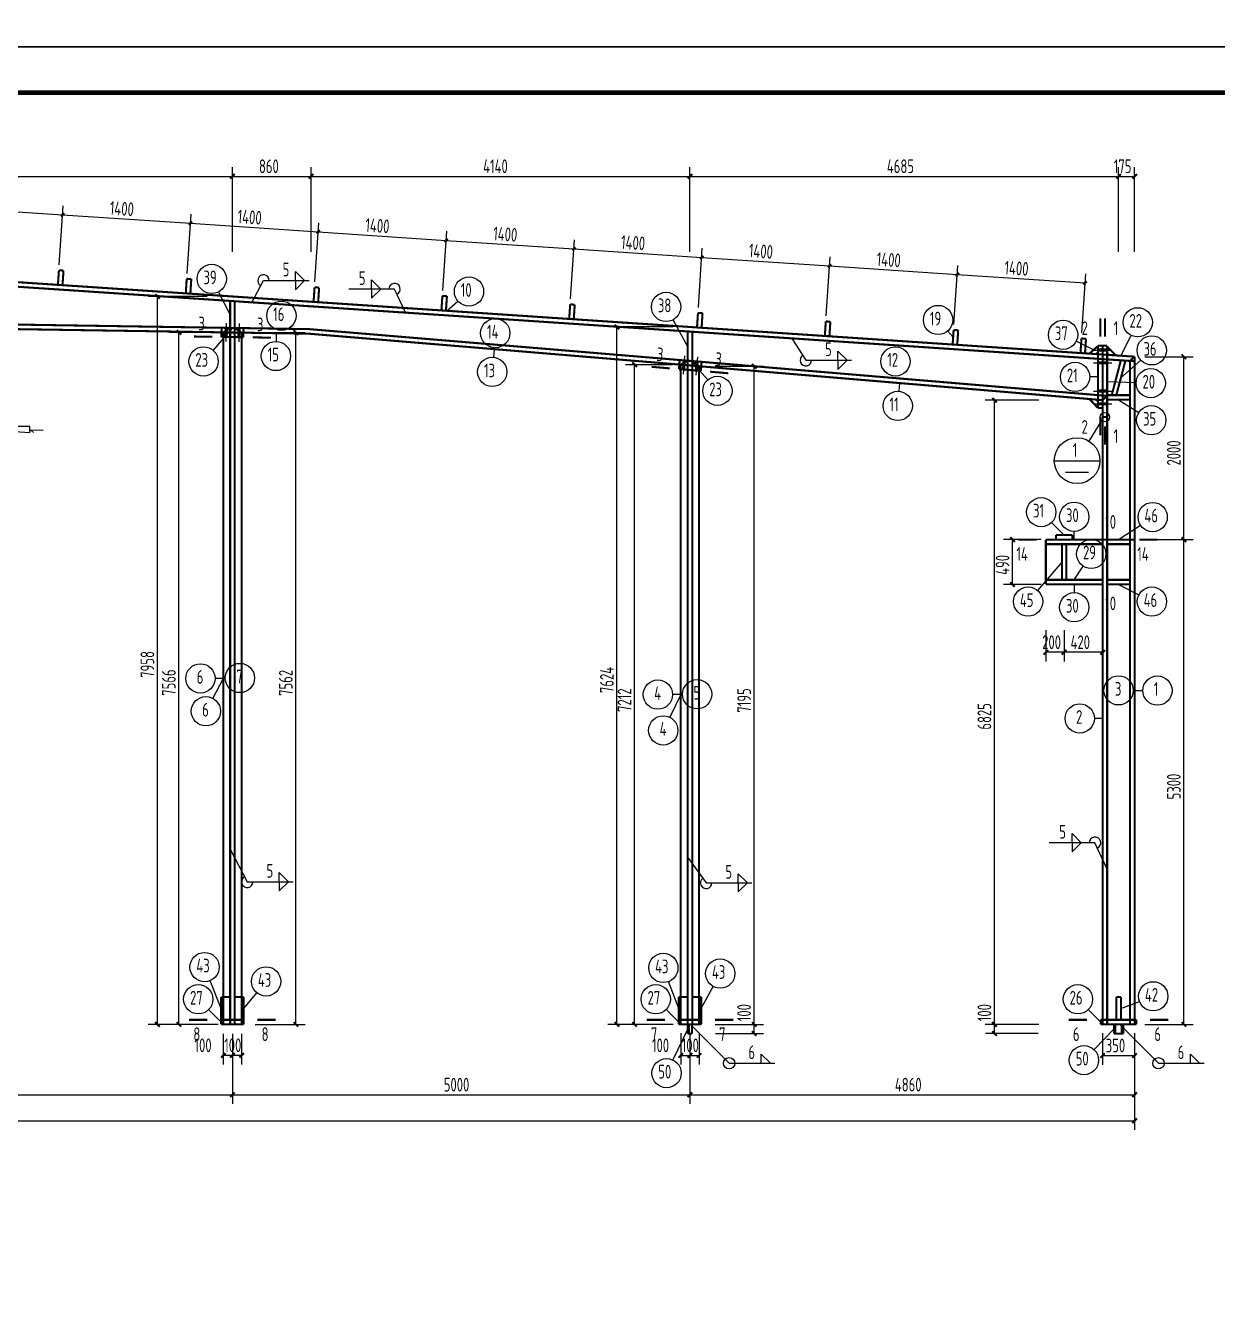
# Model space of a CAD drawing. Extents: x 4043574 to 4201224, y -1031091 to -644991.
# Drawn here: x 4085514 to 4111565, y -880388 to -852426 of the extents above; entities that cross this region are included whole.
import ezdxf

# ---------------------------------------------------------------- set-up
doc = ezdxf.new("R2010")
doc.units = 0
doc.header["$LTSCALE"] = 1000
doc.header["$MEASUREMENT"] = 0
doc.linetypes.add('4', pattern=[5, 1.5, -1, 1.5, -1])
for name, color, linetype in [('114', 2, 'Continuous'), ('PUB_TITLE', 4, 'Continuous'), ('墙线__粗线', 214, 'Continuous'), ('尺寸标注', 253, 'Continuous'), ('层10', 253, 'Continuous'), ('层116', 1, 'Continuous'), ('层12', 2, 'Continuous'), ('层14', 2, 'Continuous'), ('柱子', 3, 'Continuous'), ('焊缝标注', 253, 'Continuous'), ('索引符号标注', 253, 'Continuous'), ('编号标注', 253, 'Continuous'), ('门窗', 3, '4')]:
    doc.layers.add(name, color=color, linetype=linetype)
doc.styles.add('TSSD', font='tssdeng.shx', dxfattribs={"width": 0.7, "height": 300, "bigfont": 'tssdchn.shx'})

msp = doc.modelspace()

# ---------------------------------------------------------------- linework, layer by layer
at = {"layer": '114', "color": 2, "linetype": 'ByBlock'}
for p, q in [((4089900, -858934, 200), (4089893, -859334, 200)), ((4090180, -858939, 200), (4090173, -859339, 200)), ((4108855, -859521, 200), (4109255, -859521, 200)), ((4099920, -859647, 200), (4099887, -860046, 200)), ((4100200, -859670, 200), (4100166, -860069, 200)), ((4108855, -859801, 200), (4109255, -859801, 200)), ((4108855, -860416, 200), (4109255, -860416, 200)), ((4108855, -860697, 200), (4109255, -860697, 200))]:
    msp.add_line(p, q, dxfattribs=at)
at = {"layer": '114', "color": 1, "const_width": 70, "elevation": 200}
for points in [[(4089898, -859034), (4089895, -859234)], [(4090178, -859039), (4090175, -859239)], [(4108955, -859521), (4109155, -859521)], [(4099912, -859747), (4099895, -859946)], [(4100191, -859770), (4100175, -859969)], [(4108955, -859801), (4109155, -859801)], [(4108955, -860416), (4109155, -860416)], [(4108955, -860697), (4109155, -860697)]]:
    msp.add_lwpolyline(points, dxfattribs=at)
at = {"layer": 'PUB_TITLE'}
for points in [[(4043574, -852891), (4148674, -852891), (4148674, -793491), (4043574, -793491)], [(4043574, -912291), (4148674, -912291), (4148674, -852891), (4043574, -852891)]]:
    msp.add_lwpolyline(points, close=True, dxfattribs=at)
at = {"layer": 'PUB_TITLE', "const_width": 100}
msp.add_lwpolyline([(4046074, -911291), (4147674, -911291), (4147674, -853891), (4046074, -853891)], close=True, dxfattribs=at)
at = {"layer": '墙线__粗线'}
msp.add_circle((4109105, -860987), 100, dxfattribs=at)
at = {"layer": '尺寸标注', "color": 253, "linetype": 'ByBlock'}
for p, q in [((4090035, -857370), (4090035, -855522)), ((4091755, -857370), (4091755, -855522)), ((4100035, -857370), (4100035, -855522)), ((4109405, -857370), (4109405, -855522)), ((4109755, -857370), (4109755, -855522)), ((4086250, -857657), (4086337, -856364)), ((4089044, -857843), (4089130, -856550)), ((4091838, -858029), (4091924, -856736)), ((4094632, -858216), (4094718, -856922)), ((4097426, -858402), (4097512, -857109)), ((4100219, -858588), (4100306, -857295)), ((4103013, -858775), (4103099, -857481)), ((4105807, -858961), (4105893, -857668)), ((4108601, -859147), (4108687, -857854)), ((4089482, -858349), (4088196, -858349)), ((4089726, -859133), (4088665, -859133)), ((4090535, -859140), (4091622, -859140)), ((4099672, -859016), (4098240, -859016)), ((4109975, -859665), (4111032, -859665)), ((4099665, -859840), (4098625, -859840)), ((4100585, -859874), (4101640, -859874)), ((4107661, -860615), (4106492, -860615)), ((4107715, -863665), (4106887, -863665)), ((4109975, -863665), (4111032, -863665)), ((4107715, -864645), (4106887, -864645)), ((4107815, -865648), (4107815, -866329)), ((4108215, -865648), (4108215, -866329)), ((4109055, -865648), (4109055, -866329)), ((4089482, -874265), (4088196, -874265)), ((4089726, -874265), (4088665, -874265)), ((4090535, -874265), (4091622, -874265)), ((4099672, -874265), (4098240, -874265)), ((4099665, -874265), (4098625, -874265)), ((4100585, -874265), (4101640, -874265)), ((4100592, -874265), (4101640, -874265)), ((4107661, -874265), (4106492, -874265)), ((4107647, -874265), (4106493, -874265)), ((4109975, -874265), (4111032, -874265)), ((4089835, -874473), (4089835, -875141)), ((4090035, -874473), (4090035, -875141)), ((4090235, -874473), (4090235, -875141)), ((4099835, -874457), (4099835, -875143)), ((4100035, -874457), (4100035, -875143)), ((4100235, -874457), (4100235, -875143)), ((4100592, -874465), (4101640, -874465)), ((4107647, -874465), (4106493, -874465)), ((4109055, -874460), (4109055, -875147)), ((4109755, -874460), (4109755, -875147)), ((4109755, -874495), (4109755, -876572)), ((4090035, -874719), (4090035, -876003)), ((4100035, -874719), (4100035, -876003)), ((4109755, -874719), (4109755, -876003))]:
    msp.add_line(p, q, dxfattribs=at)
at = {"layer": '尺寸标注'}
for p, q in [((4080035, -855722), (4090035, -855722)), ((4090035, -855722), (4091755, -855722)), ((4091755, -855722), (4100035, -855722)), ((4100035, -855722), (4109405, -855722)), ((4109405, -855722), (4109755, -855722)), ((4083530, -856377), (4086323, -856563)), ((4086323, -856563), (4089117, -856749)), ((4089117, -856749), (4091911, -856936)), ((4091911, -856936), (4094705, -857122)), ((4094705, -857122), (4097499, -857308)), ((4097499, -857308), (4100292, -857495)), ((4100292, -857495), (4103086, -857681)), ((4103086, -857681), (4105880, -857867)), ((4105880, -857867), (4108674, -858054)), ((4088396, -874265), (4088396, -858349)), ((4088865, -874265), (4088865, -859133)), ((4091422, -874265), (4091422, -859140)), ((4098440, -874265), (4098440, -859016)), ((4110832, -863665), (4110832, -859665)), ((4098825, -874265), (4098825, -859840)), ((4101440, -874265), (4101440, -859874)), ((4106692, -874265), (4106692, -860615)), ((4107087, -864645), (4107087, -863665)), ((4110832, -874265), (4110832, -863665)), ((4108215, -866129), (4107815, -866129)), ((4109055, -866129), (4108215, -866129)), ((4101440, -874465), (4101440, -874265)), ((4106693, -874465), (4106693, -874265)), ((4089835, -874941), (4090035, -874941)), ((4090035, -874941), (4090235, -874941)), ((4099835, -874943), (4100035, -874943)), ((4100035, -874943), (4100235, -874943)), ((4109055, -874947), (4109755, -874947)), ((4080035, -875803), (4090035, -875803)), ((4090035, -875803), (4100035, -875803)), ((4100035, -875803), (4109755, -875803)), ((4050315, -876372), (4109755, -876372))]:
    msp.add_line(p, q, dxfattribs=at)
at = {"layer": '尺寸标注', "const_width": 45}
for points in [[(4089985, -855772), (4090085, -855672)], [(4091705, -855772), (4091805, -855672)], [(4099985, -855772), (4100085, -855672)], [(4109355, -855772), (4109455, -855672)], [(4109705, -855772), (4109805, -855672)], [(4086361, -856530), (4086286, -856596)], [(4089155, -856717), (4089080, -856782)], [(4091949, -856903), (4091873, -856969)], [(4094742, -857089), (4094667, -857155)], [(4097536, -857275), (4097461, -857341)], [(4100330, -857462), (4100255, -857528)], [(4103124, -857648), (4103049, -857714)], [(4105918, -857834), (4105842, -857900)], [(4108711, -858021), (4108636, -858087)], [(4088346, -858299), (4088446, -858399)], [(4098390, -858966), (4098490, -859066)], [(4088815, -859083), (4088915, -859183)], [(4091372, -859090), (4091472, -859190)], [(4098775, -859790), (4098875, -859890)], [(4101390, -859824), (4101490, -859924)], [(4110782, -859615), (4110882, -859715)], [(4106642, -860565), (4106742, -860665)], [(4107037, -863615), (4107137, -863715)], [(4110782, -863615), (4110882, -863715)], [(4107037, -864595), (4107137, -864695)], [(4107765, -866179), (4107865, -866079)], [(4108165, -866179), (4108265, -866079)], [(4109005, -866179), (4109105, -866079)], [(4088346, -874215), (4088446, -874315)], [(4088815, -874215), (4088915, -874315)], [(4091372, -874215), (4091472, -874315)], [(4098390, -874215), (4098490, -874315)], [(4098775, -874215), (4098875, -874315)], [(4101390, -874215), (4101490, -874315)], [(4101390, -874215), (4101490, -874315)], [(4106642, -874215), (4106742, -874315)], [(4106643, -874215), (4106743, -874315)], [(4110782, -874215), (4110882, -874315)], [(4101390, -874415), (4101490, -874515)], [(4106643, -874415), (4106743, -874515)], [(4089785, -874991), (4089885, -874891)], [(4089985, -874991), (4090085, -874891)], [(4090185, -874991), (4090285, -874891)], [(4099785, -874993), (4099885, -874893)], [(4099985, -874993), (4100085, -874893)], [(4100185, -874993), (4100285, -874893)], [(4109005, -874997), (4109105, -874897)], [(4109705, -874997), (4109805, -874897)], [(4089985, -875853), (4090085, -875753)], [(4099985, -875853), (4100085, -875753)], [(4109705, -875853), (4109805, -875753)], [(4109705, -876422), (4109805, -876322)]]:
    msp.add_lwpolyline(points, dxfattribs=at)
at = {"layer": '层10', "const_width": 45}
for points in [[(4109005, -858827), (4109005, -859227)], [(4109105, -858827), (4109105, -859227)], [(4089195, -859224), (4089595, -859230)], [(4090875, -859250), (4090475, -859243)], [(4099197, -859887), (4099596, -859921)], [(4100873, -860028), (4100474, -859994)], [(4109005, -861387), (4109005, -860987)], [(4109105, -861587), (4109105, -861187)], [(4109055, -863065), (4109055, -863465)], [(4107215, -863665), (4107615, -863665)], [(4110255, -863665), (4109855, -863665)], [(4109055, -865245), (4109055, -864845)], [(4089089, -874165), (4089489, -874165)], [(4090981, -874165), (4090581, -874165)], [(4099089, -874165), (4099489, -874165)], [(4100981, -874165), (4100581, -874165)], [(4108315, -874165), (4108715, -874165)], [(4110495, -874165), (4110095, -874165)]]:
    msp.add_lwpolyline(points, dxfattribs=at)
at = {"layer": '层10'}
msp.add_3dface([(4085605, -861189, 200), (4083605, -861189, 200), (4085605, -861322, 200)], dxfattribs=at)
at = {"layer": '层116', "const_width": 45}
for points in [[(4099987, -874265), (4099987, -874465)], [(4100017, -874265), (4100017, -874465)], [(4100083, -874265), (4100083, -874465)], [(4109305, -874265), (4109305, -874465)], [(4109335, -874265), (4109335, -874465)], [(4109475, -874265), (4109475, -874465)], [(4109505, -874265), (4109505, -874465)], [(4099987, -874465), (4100083, -874465)], [(4109305, -874465), (4109505, -874465)]]:
    msp.add_lwpolyline(points, dxfattribs=at)
at = {"layer": '层12', "const_width": 45}
for points in [[(4086242, -857776), (4086221, -858095)], [(4086342, -857783), (4086242, -857776)], [(4086321, -858102), (4086342, -857783)], [(4086221, -858095), (4086321, -858102)], [(4089036, -857962), (4089015, -858281)], [(4089136, -857969), (4089036, -857962)], [(4089115, -858288), (4089136, -857969)], [(4091830, -858148), (4091809, -858468)], [(4091930, -858155), (4091830, -858148)], [(4091909, -858474), (4091930, -858155)], [(4089015, -858281), (4089115, -858288)], [(4094624, -858335), (4094603, -858654)], [(4094724, -858341), (4094624, -858335)], [(4094702, -858661), (4094724, -858341)], [(4091809, -858468), (4091909, -858474)], [(4094603, -858654), (4094702, -858661)], [(4097418, -858521), (4097396, -858840)], [(4097517, -858528), (4097418, -858521)], [(4097496, -858847), (4097517, -858528)], [(4100211, -858707), (4100190, -859027)], [(4100311, -858714), (4100211, -858707)], [(4100290, -859033), (4100311, -858714)], [(4097396, -858840), (4097496, -858847)], [(4103005, -858894), (4102984, -859213)], [(4103105, -858900), (4103005, -858894)], [(4103084, -859220), (4103105, -858900)], [(4100190, -859027), (4100290, -859033)], [(4102984, -859213), (4103084, -859220)], [(4105799, -859080), (4105778, -859399)], [(4105899, -859087), (4105799, -859080)], [(4105878, -859406), (4105899, -859087)], [(4108593, -859266), (4108572, -859586)], [(4108693, -859273), (4108593, -859266)], [(4108671, -859592), (4108693, -859273)], [(4105778, -859399), (4105878, -859406)], [(4108572, -859586), (4108671, -859592)]]:
    msp.add_lwpolyline(points, dxfattribs=at)
at = {"layer": '层14', "const_width": 45, "elevation": 200}
for points in [[(4089985, -859036), (4089985, -858446)], [(4089985, -858446), (4090085, -858453)], [(4090085, -858453), (4090085, -859037)], [(4090085, -859037), (4089985, -859036)], [(4099985, -859753), (4099985, -859113)], [(4099985, -859113), (4100085, -859120)], [(4100085, -859120), (4100085, -859761)], [(4108765, -859599), (4108955, -859431)], [(4108955, -859571), (4108915, -859609)], [(4108955, -859431), (4108955, -859571)], [(4109155, -859585), (4109155, -859445)], [(4109155, -859445), (4109345, -859637)], [(4100085, -859761), (4099985, -859753)], [(4108915, -859609), (4108765, -859599)], [(4109195, -859627), (4109155, -859585)], [(4109345, -859637), (4109195, -859627)], [(4109255, -860507), (4109455, -859745)], [(4109555, -859752), (4109355, -860507)], [(4109455, -859745), (4109555, -859752)], [(4108955, -860787), (4108766, -860591)], [(4108766, -860591), (4108915, -860603)], [(4108915, -860603), (4108955, -860647)], [(4108955, -860647), (4108955, -860787)], [(4109155, -860507), (4109655, -860507)], [(4109155, -860607), (4109155, -860507)], [(4109655, -860607), (4109155, -860607)], [(4109355, -860507), (4109255, -860507)], [(4109655, -860507), (4109655, -860607)], [(4108165, -864545), (4108165, -863765)], [(4108165, -863765), (4108265, -863765)], [(4108265, -863765), (4108265, -864545)], [(4109155, -863665), (4109655, -863665)], [(4109155, -863765), (4109155, -863665)], [(4109655, -863765), (4109155, -863765)], [(4109655, -863665), (4109655, -863765)], [(4108265, -864545), (4108165, -864545)], [(4109155, -864545), (4109655, -864545)], [(4109155, -864645), (4109155, -864545)], [(4109655, -864545), (4109655, -864645)], [(4109655, -864645), (4109155, -864645)], [(4089789, -874165), (4089789, -873665)], [(4089789, -873665), (4089985, -873665)], [(4089985, -873665), (4089985, -874165)], [(4090085, -874165), (4090085, -873665)], [(4090085, -873665), (4090281, -873665)], [(4090281, -873665), (4090281, -874165)], [(4099789, -874165), (4099789, -873665)], [(4099789, -873665), (4099985, -873665)], [(4099985, -873665), (4099985, -874165)], [(4100085, -874165), (4100085, -873665)], [(4100085, -873665), (4100281, -873665)], [(4100281, -873665), (4100281, -874165)], [(4109355, -874165), (4109355, -873665)], [(4109355, -873665), (4109455, -873665)], [(4109455, -873665), (4109455, -874165)], [(4089985, -874165), (4089789, -874165)], [(4090281, -874165), (4090085, -874165)], [(4099985, -874165), (4099789, -874165)], [(4100281, -874165), (4100085, -874165)], [(4109455, -874165), (4109355, -874165)]]:
    msp.add_lwpolyline(points, dxfattribs=at)
at = {"layer": '层14', "const_width": 45}
for points in [[(4089795, -859233), (4089796, -859133)], [(4090275, -859240), (4089795, -859233)], [(4089796, -859133), (4089798, -859033)], [(4090276, -859140), (4089796, -859133)], [(4089796, -859133), (4090276, -859140)], [(4089798, -859033), (4090278, -859040)], [(4090276, -859140), (4090275, -859240)], [(4090278, -859040), (4090276, -859140)], [(4108955, -860787), (4108955, -859427)], [(4108955, -859427), (4109055, -859427)], [(4109055, -860987), (4109055, -859427)], [(4109055, -859427), (4109155, -859427)], [(4109055, -859427), (4109055, -860787)], [(4109155, -859427), (4109155, -860987)], [(4099795, -859938), (4099803, -859838)], [(4099803, -859838), (4099812, -859738)], [(4100283, -859878), (4099803, -859838)], [(4099803, -859838), (4100283, -859878)], [(4099812, -859738), (4100291, -859778)], [(4100291, -859778), (4100283, -859878)], [(4109155, -859625), (4109755, -859665)], [(4109155, -859725), (4109155, -859625)], [(4109755, -859765), (4109155, -859725)], [(4109755, -859665), (4109755, -859765)], [(4100275, -859978), (4099795, -859938)], [(4100283, -859878), (4100275, -859978)], [(4109055, -860787), (4108955, -860787)], [(4109155, -860987), (4109055, -860987)], [(4107815, -863665), (4109055, -863665)], [(4107815, -863765), (4107815, -863665)], [(4109055, -863765), (4107815, -863765)], [(4107815, -863765), (4107815, -864545)], [(4109055, -863765), (4107815, -863765)], [(4108395, -863565), (4108035, -863565)], [(4108035, -863565), (4108035, -863665)], [(4108035, -863665), (4108395, -863665)], [(4108395, -863665), (4108395, -863565)], [(4109055, -863665), (4109055, -863765)], [(4109055, -864545), (4109055, -863765)], [(4107815, -864545), (4109055, -864545)], [(4107815, -864545), (4109055, -864545)], [(4107815, -864645), (4107815, -864545)], [(4109055, -864545), (4109055, -864645)], [(4109055, -864645), (4107815, -864645)], [(4089789, -874265), (4089789, -874165)], [(4089789, -874165), (4090281, -874165)], [(4090281, -874265), (4089789, -874265)], [(4090281, -874165), (4090281, -874265)], [(4099789, -874265), (4099789, -874165)], [(4099789, -874165), (4100281, -874165)], [(4100281, -874265), (4099789, -874265)], [(4100281, -874165), (4100281, -874265)], [(4109015, -874265), (4109015, -874165)], [(4109015, -874165), (4109795, -874165)], [(4109795, -874265), (4109015, -874265)], [(4109795, -874165), (4109795, -874265)]]:
    msp.add_lwpolyline(points, dxfattribs=at)
at = {"layer": '柱子', "const_width": 45}
for points in [[(4080035, -857683), (4090035, -858349)], [(4080035, -857783), (4090028, -858449)], [(4090028, -858449), (4091748, -858564)], [(4090035, -858349), (4091755, -858464)], [(4091748, -858564), (4100028, -859116)], [(4091755, -858464), (4100035, -859016)], [(4080285, -858885), (4089985, -859036)], [(4080385, -858987), (4089835, -859133)], [(4089835, -859133), (4089985, -859036)], [(4089835, -874265), (4089835, -859133)], [(4090085, -859037), (4090235, -859140)], [(4090085, -859037), (4091715, -859063)], [(4090235, -874265), (4090235, -859140)], [(4090235, -859140), (4091708, -859163)], [(4091708, -859163), (4099835, -859840)], [(4091715, -859063), (4099985, -859753)], [(4100028, -859116), (4109655, -859758)], [(4100035, -859016), (4109755, -859665)], [(4099835, -859840), (4099985, -859753)], [(4099835, -874265), (4099835, -859840)], [(4100085, -859761), (4100235, -859874)], [(4100085, -859761), (4109155, -860523)], [(4109755, -859665), (4109655, -859758)], [(4109655, -863665), (4109655, -859758)], [(4109755, -863665), (4109755, -859665)], [(4100235, -874265), (4100235, -859874)], [(4100235, -859874), (4109055, -860615)], [(4109155, -860523), (4109055, -860615)], [(4109055, -863665), (4109055, -860615)], [(4109155, -863665), (4109155, -860523)], [(4109055, -874265), (4109055, -863665)], [(4109155, -863665), (4109055, -863665)], [(4109155, -874265), (4109155, -863665)], [(4109655, -863665), (4109155, -863665)], [(4109655, -874265), (4109655, -863665)], [(4109755, -863665), (4109655, -863665)], [(4109755, -874265), (4109755, -863665)]]:
    msp.add_lwpolyline(points, dxfattribs=at)
at = {"layer": '焊缝标注', "color": 253, "linetype": 'ByBlock'}
for p, q in [((4091413, -857801), (4091613, -858001)), ((4091413, -858001), (4091413, -857801)), ((4090713, -858001), (4091713, -858001)), ((4091413, -858201), (4091613, -858001)), ((4091413, -858001), (4091413, -858201)), ((4093278, -858188), (4093078, -857988)), ((4093078, -858188), (4093078, -857988)), ((4093578, -858188), (4092578, -858188)), ((4093278, -858188), (4093078, -858388)), ((4093078, -858188), (4093078, -858388)), ((4103269, -859544), (4103469, -859744)), ((4103269, -859744), (4103269, -859544)), ((4102569, -859744), (4103569, -859744)), ((4103269, -859944), (4103469, -859744)), ((4103269, -859744), (4103269, -859944)), ((4108589, -870294), (4108389, -870094)), ((4108389, -870294), (4108389, -870094)), ((4108889, -870294), (4107889, -870294)), ((4108589, -870294), (4108389, -870494)), ((4108389, -870294), (4108389, -870494)), ((4091060, -870947), (4091260, -871147)), ((4091060, -871147), (4091060, -870947)), ((4101090, -870970), (4101290, -871170)), ((4101090, -871170), (4101090, -870970)), ((4090360, -871147), (4091360, -871147)), ((4091060, -871347), (4091260, -871147)), ((4091060, -871147), (4091060, -871347)), ((4100390, -871170), (4101390, -871170)), ((4101090, -871370), (4101290, -871170)), ((4101090, -871170), (4101090, -871370)), ((4101593, -874915), (4101793, -875115)), ((4101593, -875115), (4101593, -874915)), ((4110976, -874915), (4111176, -875115)), ((4110976, -875115), (4110976, -874915)), ((4100893, -875115), (4101893, -875115)), ((4110276, -875115), (4111276, -875115))]:
    msp.add_line(p, q, dxfattribs=at)
at = {"layer": '焊缝标注'}
for p, q in [((4090458, -858478), (4090713, -858001)), ((4093818, -858702), (4093578, -858188)), ((4102260, -859265), (4102569, -859744)), ((4089985, -870432), (4090360, -871147)), ((4109155, -870870), (4108889, -870294)), ((4099985, -870612), (4100390, -871170)), ((4100047, -874265), (4100893, -875115)), ((4109430, -874265), (4110276, -875115))]:
    msp.add_line(p, q, dxfattribs=at)
for centre in [(4100893, -875115), (4110276, -875115)]:
    msp.add_circle(centre, 125, dxfattribs=at)
for centre, start, end in [((4090713, -858001), 0, 241.8926), ((4093578, -858188), 295.0483, 180), ((4102569, -859744), 122.8264, 0), ((4108889, -870294), 294.8304, 180), ((4090360, -871147), 117.7102, 0), ((4100390, -871170), 125.961, 0)]:
    msp.add_arc(centre, 125, start, end, dxfattribs=at)
for points in [[(4090458, -858478), (4090519, -858397), (4090492, -858383)], [(4093818, -858702), (4093790, -858605), (4093762, -858618)], [(4102260, -859265), (4102302, -859357), (4102327, -859341)], [(4089985, -870432), (4090018, -870528), (4090045, -870514)], [(4099985, -870612), (4100032, -870702), (4100056, -870684)], [(4109155, -870870), (4109127, -870773), (4109099, -870786)], [(4100047, -874265), (4100107, -874346), (4100128, -874325)], [(4109430, -874265), (4109490, -874346), (4109511, -874325)]]:
    msp.add_solid(points, dxfattribs=at)
at = {"layer": '索引符号标注'}
msp.add_line((4109034, -861058), (4108758, -861512), dxfattribs=at)
at = {"layer": '索引符号标注', "color": 253, "linetype": 'ByBlock'}
for p, q in [((4107998, -861939), (4108998, -861939)), ((4108248, -862189), (4108748, -862189))]:
    msp.add_line(p, q, dxfattribs=at)
at = {"layer": '索引符号标注'}
msp.add_circle((4108498, -861939), 500, dxfattribs=at)
at = {"layer": '编号标注', "color": 253, "linetype": 'ByBlock'}
for p, q in [((4089985, -858741), (4089730, -858249)), ((4094720, -858662), (4094964, -858450)), ((4099985, -859433), (4099669, -858857)), ((4090038, -859037), (4089615, -859526)), ((4090992, -859151), (4090990, -859331)), ((4105788, -859240), (4105670, -859104)), ((4109455, -859645), (4109679, -859200)), ((4095756, -859500), (4095741, -859680)), ((4108860, -859515), (4108480, -859328)), ((4100052, -859758), (4100423, -860174)), ((4109455, -860129), (4109891, -859740)), ((4108955, -860107), (4108775, -860107)), ((4104619, -860242), (4104604, -860422)), ((4109155, -860207), (4109789, -860232)), ((4109405, -860607), (4109849, -860885)), ((4108215, -863565), (4107941, -863291)), ((4109405, -863665), (4109883, -863348)), ((4108435, -863665), (4108435, -863485)), ((4108165, -864155), (4107636, -864776)), ((4108435, -864545), (4108631, -864246)), ((4108435, -864645), (4108435, -864825)), ((4109405, -864645), (4109849, -864874)), ((4089835, -866699), (4089604, -867135)), ((4089835, -866699), (4089655, -866699)), ((4099835, -867053), (4099593, -867548)), ((4099835, -867053), (4099655, -867053)), ((4109755, -866965), (4109935, -866965)), ((4109055, -867576), (4108875, -867576)), ((4089789, -873915), (4089546, -873309)), ((4099789, -873915), (4099567, -873329)), ((4100281, -873915), (4100543, -873434)), ((4090281, -873915), (4090566, -873572)), ((4109455, -873915), (4109862, -873763)), ((4089789, -874215), (4089515, -873941)), ((4099789, -874215), (4099515, -873941)), ((4109015, -874215), (4108741, -873941)), ((4099987, -874365), (4099663, -875043)), ((4109305, -874365), (4108870, -874816))]:
    msp.add_line(p, q, dxfattribs=at)
at = {"layer": '编号标注', "const_width": 10}
for points in [[(4094725, -858662, 1), (4094715, -858662, 1), (4094725, -858662, 1)], [(4089990, -858741, 1), (4089980, -858741, 1), (4089990, -858741, 1)], [(4090043, -859037, 1), (4090033, -859037, 1), (4090043, -859037, 1)], [(4090997, -859151, 1), (4090987, -859151, 1), (4090997, -859151, 1)], [(4105793, -859240, 1), (4105783, -859240, 1), (4105793, -859240, 1)], [(4095761, -859500, 1), (4095751, -859500, 1), (4095761, -859500, 1)], [(4099990, -859433, 1), (4099980, -859433, 1), (4099990, -859433, 1)], [(4108865, -859515, 1), (4108855, -859515, 1), (4108865, -859515, 1)], [(4100057, -859758, 1), (4100047, -859758, 1), (4100057, -859758, 1)], [(4109460, -859645, 1), (4109450, -859645, 1), (4109460, -859645, 1)], [(4108960, -860107, 1), (4108950, -860107, 1), (4108960, -860107, 1)], [(4104624, -860242, 1), (4104614, -860242, 1), (4104624, -860242, 1)], [(4109160, -860207, 1), (4109150, -860207, 1), (4109160, -860207, 1)], [(4109460, -860129, 1), (4109450, -860129, 1), (4109460, -860129, 1)], [(4109410, -860607, 1), (4109400, -860607, 1), (4109410, -860607, 1)], [(4108220, -863565, 1), (4108210, -863565, 1), (4108220, -863565, 1)], [(4108440, -863665, 1), (4108430, -863665, 1), (4108440, -863665, 1)], [(4109410, -863665, 1), (4109400, -863665, 1), (4109410, -863665, 1)], [(4108170, -864155, 1), (4108160, -864155, 1), (4108170, -864155, 1)], [(4108440, -864545, 1), (4108430, -864545, 1), (4108440, -864545, 1)], [(4108440, -864645, 1), (4108430, -864645, 1), (4108440, -864645, 1)], [(4109410, -864645, 1), (4109400, -864645, 1), (4109410, -864645, 1)], [(4089840, -866699, 1), (4089830, -866699, 1), (4089840, -866699, 1)], [(4089840, -866699, 1), (4089830, -866699, 1), (4089840, -866699, 1)], [(4099840, -867053, 1), (4099830, -867053, 1), (4099840, -867053, 1)], [(4099840, -867053, 1), (4099830, -867053, 1), (4099840, -867053, 1)], [(4109760, -866965, 1), (4109750, -866965, 1), (4109760, -866965, 1)], [(4109060, -867576, 1), (4109050, -867576, 1), (4109060, -867576, 1)], [(4089794, -873915, 1), (4089784, -873915, 1), (4089794, -873915, 1)], [(4090286, -873915, 1), (4090276, -873915, 1), (4090286, -873915, 1)], [(4099794, -873915, 1), (4099784, -873915, 1), (4099794, -873915, 1)], [(4100286, -873915, 1), (4100276, -873915, 1), (4100286, -873915, 1)], [(4109460, -873915, 1), (4109450, -873915, 1), (4109460, -873915, 1)], [(4089794, -874215, 1), (4089784, -874215, 1), (4089794, -874215, 1)], [(4099794, -874215, 1), (4099784, -874215, 1), (4099794, -874215, 1)], [(4099992, -874365, 1), (4099982, -874365, 1), (4099992, -874365, 1)], [(4109020, -874215, 1), (4109010, -874215, 1), (4109020, -874215, 1)], [(4109310, -874365, 1), (4109300, -874365, 1), (4109310, -874365, 1)]]:
    msp.add_lwpolyline(points, format="xyb", dxfattribs=at)
at = {"layer": '编号标注'}
for centre in [(4089582, -857965), (4095206, -858240), (4099515, -858577), (4091105, -858769), (4105459, -858863), (4109823, -858914), (4095780, -859151), (4108193, -859187), (4110130, -859527), (4089405, -859768), (4090985, -859651), (4104528, -859768), (4095714, -859999), (4108455, -860107), (4100636, -860412), (4110109, -860244), (4104577, -860741), (4110120, -861055), (4107715, -863065), (4108435, -863165), (4110150, -863172), (4108807, -863979), (4107428, -865020), (4108435, -865145), (4110134, -865020), (4089335, -866699), (4090197, -866691), (4099335, -867053), (4100193, -867046), (4109405, -866961), (4110255, -866965), (4089454, -867418), (4108555, -867576), (4099453, -867836), (4089427, -873012), (4099454, -873030), (4100697, -873153), (4090771, -873326), (4089289, -873715), (4099289, -873715), (4108515, -873715), (4110161, -873651), (4108648, -875047), (4099524, -875331)]:
    msp.add_circle(centre, 320, dxfattribs=at)
at = {"layer": '门窗', "const_width": 45}
for points in [[(4089985, -874265), (4089985, -859036)], [(4090085, -874265), (4090085, -859037)], [(4099985, -874265), (4099985, -859753)], [(4100085, -874265), (4100085, -859761)]]:
    msp.add_lwpolyline(points, dxfattribs=at)

# ---------------------------------------------------------------- texts
at = {"layer": '尺寸标注', "style": 'TSSD', "width": 0.7}
for s, p in [('860', (4090615, -855652)), ('4140', (4095515, -855652)), ('4685', (4104340, -855652)), ('175', (4109300, -855652)), ('200', (4107735, -866059)), ('420', (4108355, -866059)), ('100', (4089205, -874871)), ('100', (4089855, -874871)), ('100', (4099205, -874873)), ('100', (4099855, -874873)), ('350', (4109125, -874877)), ('5000', (4094655, -875733)), ('4860', (4104515, -875733))]:
    msp.add_text(s, height=300, dxfattribs=at).set_placement(p)
for s, rotation, p in [('1400', 356.1859, (4087346, -856561)), ('1400', 356.1859, (4090140, -856747)), ('1400', 356.1856, (4092933, -856934)), ('1400', 356.1857, (4095727, -857120)), ('1400', 356.1857, (4098521, -857306)), ('1400', 356.1856, (4101315, -857493)), ('1400', 356.1846, (4104109, -857679)), ('1400', 356.1844, (4106902, -857865)), ('2000', 90, (4110762, -862045)), ('490', 90, (4107017, -864435)), ('7958', 90, (4088326, -866687)), ('7566', 90, (4088795, -867079)), ('7562', 90, (4091352, -867082)), ('7624', 90, (4098370, -867020)), ('7212', 90, (4098755, -867433)), ('7195', 90, (4101370, -867449)), ('6825', 90, (4106622, -867820)), ('5300', 90, (4110762, -869345)), ('100', 90, (4101370, -874195)), ('100', 90, (4106623, -874195))]:
    msp.add_text(s, height=300, rotation=rotation, dxfattribs=at).set_placement(p)
at = {"layer": '层10', "style": 'TSSD', "width": 0.7}
for s, rotation, p in [('3', 359.1081, (4089289, -859089)), ('3', 359.109, (4090569, -859109)), ('3', 355.2105, (4099300, -859760)), ('3', 355.2096, (4100577, -859867)), ('1', 90, (4085910, -861335, 200))]:
    msp.add_text(s, height=300, rotation=rotation, dxfattribs=at).set_placement(p)
for s, p in [('2', (4108597, -859192)), ('1', (4109297, -859192)), ('2', (4108597, -861351)), ('1', (4109297, -861551)), ('10', (4109112, -863429)), ('14', (4107172, -864129)), ('14', (4109812, -864129)), ('10', (4109112, -865209)), ('8', (4089181, -874629)), ('8', (4090673, -874629)), ('7', (4099181, -874629)), ('7', (4100673, -874629)), ('6', (4108407, -874629)), ('6', (4110187, -874629))]:
    msp.add_text(s, height=300, dxfattribs=at).set_placement(p)
at = {"layer": '焊缝标注', "style": 'TSSD', "width": 0.7}
for s, p in [('5', (4091133, -857911)), ('5', (4092798, -858098)), ('5', (4102989, -859654)), ('5', (4108109, -870204)), ('5', (4090780, -871057)), ('5', (4100810, -871080)), ('6', (4101313, -875025)), ('6', (4110696, -875025))]:
    msp.add_text(s, height=300, dxfattribs=at).set_placement(p)
at = {"layer": '索引符号标注', "style": 'TSSD', "width": 0.7}
msp.add_text('1', height=300, dxfattribs=at).set_placement((4108402, -861855))
at = {"layer": '编号标注', "style": 'TSSD', "width": 0.7}
for s, p in [('39', (4089402, -858082)), ('10', (4095026, -858358)), ('38', (4099335, -858694)), ('16', (4090925, -858886)), ('19', (4105279, -858981)), ('14', (4095600, -859269)), ('22', (4109643, -859032)), ('37', (4108013, -859305)), ('15', (4090805, -859769)), ('36', (4109950, -859645)), ('23', (4089225, -859885)), ('13', (4095534, -860116)), ('12', (4104348, -859886)), ('21', (4108275, -860225)), ('20', (4109929, -860362)), ('23', (4100456, -860530)), ('11', (4104397, -860858)), ('35', (4109940, -861173)), ('31', (4107535, -863182)), ('30', (4108255, -863282)), ('46', (4109970, -863289)), ('29', (4108627, -864096)), ('45', (4107248, -865138)), ('46', (4109954, -865138)), ('30', (4108255, -865262)), ('6', (4089255, -866817)), ('7', (4090117, -866809)), ('3', (4109325, -867079)), ('1', (4110175, -867082)), ('4', (4099255, -867170)), ('5', (4100113, -867164)), ('6', (4089374, -867535)), ('4', (4099373, -867954)), ('2', (4108475, -867693)), ('43', (4089247, -873129)), ('43', (4099274, -873147)), ('43', (4100517, -873270)), ('43', (4090591, -873444)), ('27', (4089109, -873832)), ('27', (4099109, -873832)), ('26', (4108335, -873832)), ('42', (4109981, -873769)), ('50', (4108468, -875164)), ('50', (4099344, -875449))]:
    msp.add_text(s, height=300, dxfattribs=at).set_placement(p)

doc.saveas('drawing.dxf')
